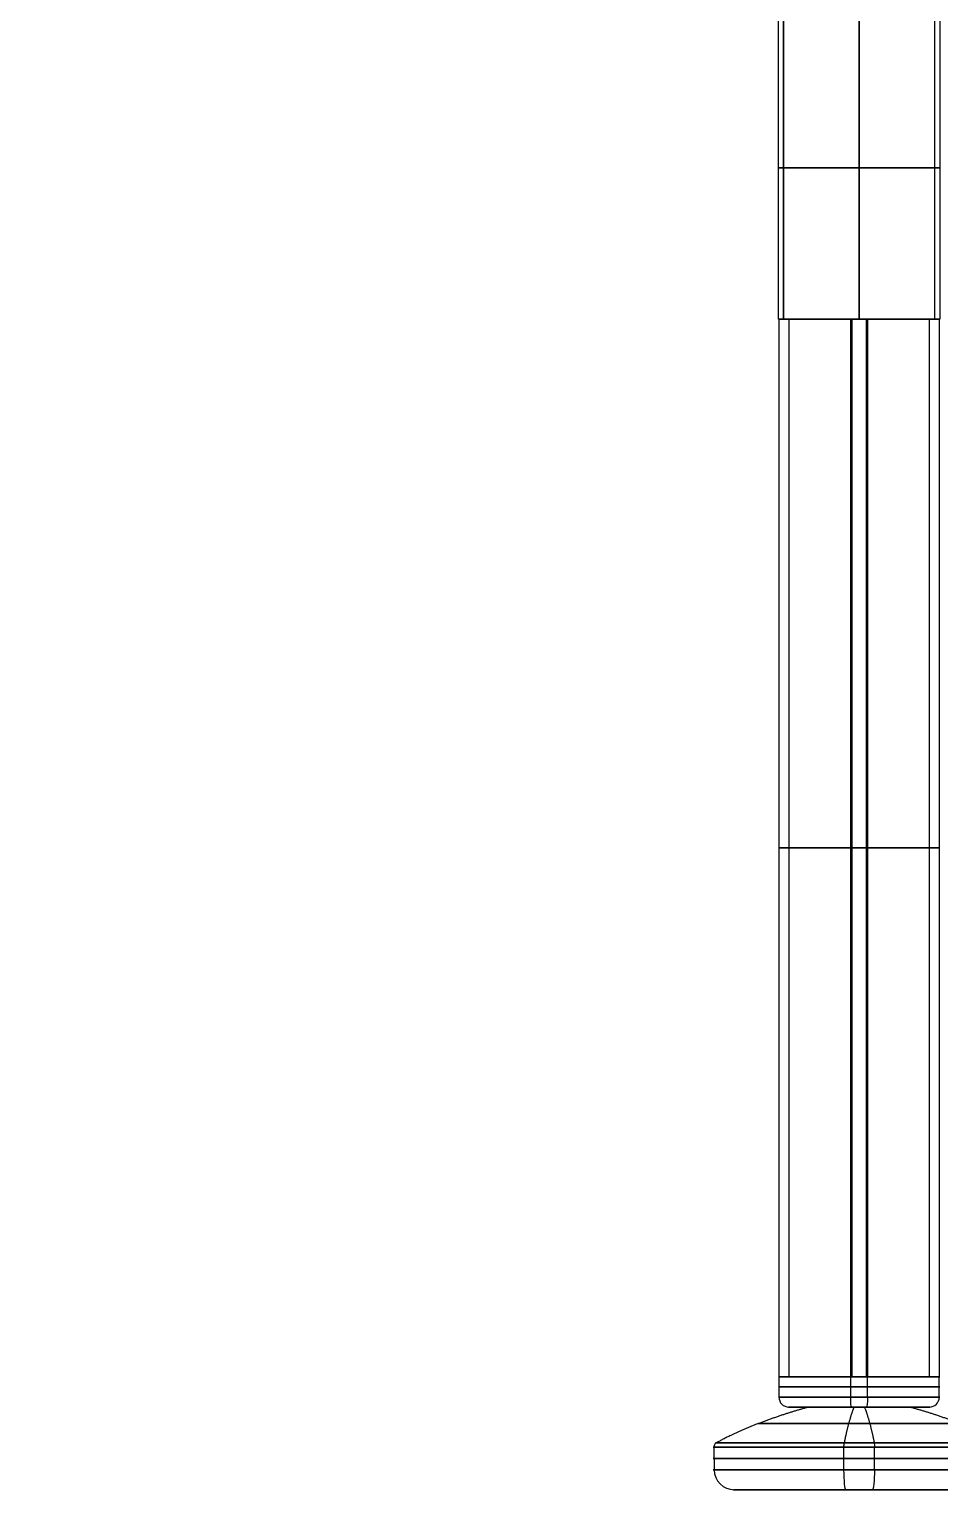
# Model space of a CAD drawing. Header units: millimetres. Extents: x -17 to 2899, y 470 to 1252.
# Drawn here: x 974.8 to 1065.1, y 470 to 615 of the extents above; entities that cross this region are included whole.
import ezdxf

# ---------------------------------------------------------------- set-up
doc = ezdxf.new("R2010")
doc.units = ezdxf.units.MM
doc.header["$MEASUREMENT"] = 0
doc.layers.add('Default', color=7, linetype='Continuous', true_color=0x000000)

# ---------------------------------------------------------------- blocks, each defined once
blk = doc.blocks.new('15111702_CM Storage_Pin')
at = {"layer": 'Default'}
for p, q in [((0, 8, 15), (0, 8, -15)), ((0, -8, 15), (0, 8, 15)), ((0, -8, -15), (0, 8, -15)), ((8, 0, 15), (-8, 0, 15)), ((-8, 0, -15), (8, 0, -15)), ((8, 0, 15), (8, 0, -15)), ((-8, 0, -15), (-8, 0, 15)), ((0, -8, 15), (0, -8, -15))]:
    blk.add_line(p, q, dxfattribs=at)
for centre, start, end in [((0, 0, 15), 0, 180), ((0, 0, -15), 0, 180), ((0, 0), 0, 180), ((0, 0, 15), 180, 0), ((0, 0, -15), 180, 0), ((0, 0), 180, 0)]:
    blk.add_arc(centre, 8, start, end, dxfattribs=at)
blk = doc.blocks.new('15060102-05_CM Storage_End profile')
at = {"layer": 'Default'}
for p, q in [((-7.5, 15, 161.11), (7.5, 15, 161.11)), ((-7.5, -15, 161.11), (-7.5, 15, 161.11)), ((0, 15, 5.22), (0, -15, 5.22)), ((0, 15, 322.22), (0, 15, 5.22)), ((0, -15, 322.22), (0, 15, 322.22)), ((7.5, -15), (7.5, 15)), ((7.5, -15, 161.11), (7.5, 15, 161.11)), ((-7.5, 0, 322.22), (-7.5, 0)), ((7.5, 0, 322.22), (-7.5, 0, 322.22)), ((7.5, 0), (7.5, 0, 322.22)), ((-7.5, -15, 161.11), (7.5, -15, 161.11)), ((0, -15, 5.22), (0, -15, 322.22))]:
    blk.add_line(p, q, dxfattribs=at)
at = {"layer": 'Default', "extrusion": (0, 1, 0)}
for centre, start, end in [((0, -2.78, 15), 20.3641, 90), ((0, -2.78, 15), 90, 159.6359), ((0, -2.78), 20.3641, 90), ((0, -2.78), 90, 159.6359), ((0, -2.78, -15), 20.3641, 90), ((0, -2.78, -15), 90, 159.6359)]:
    blk.add_arc(centre, 8, start, end, dxfattribs=at)
at = {"layer": 'Default'}
for points in [[(-7.5, 15, 322.22), (-7.5, 15, 161.11), (-7.5, 15)], [(7.5, 15, 322.22), (0, 15, 322.22), (-7.5, 15, 322.22)], [(-7.5, -15), (-7.5, 0), (-7.5, 15)], [(-7.5, 15, 322.22), (-7.5, 0, 322.22), (-7.5, -15, 322.22)], [(7.5, 15, 322.22), (7.5, 15, 161.11), (7.5, 15)], [(7.5, -15, 322.22), (7.5, 0, 322.22), (7.5, 15, 322.22)], [(-7.5, -15, 322.22), (-7.5, -15, 161.11), (-7.5, -15)], [(-7.5, -15, 322.22), (0, -15, 322.22), (7.5, -15, 322.22)], [(7.5, -15), (7.5, -15, 161.11), (7.5, -15, 322.22)]]:
    blk.add_open_spline(points, degree=2, dxfattribs=at)
blk = doc.blocks.new('15060102-06_CM Storage_End profile and pin')
at = {"layer": 'Default'}
blk.add_blockref('15060102-05_CM Storage_End profile', (0, 0), dxfattribs=at)
at = {"layer": 'Default', "extrusion": (1.46148e-17, 1, -1.69804e-16), "rotation": 180}
blk.add_blockref('15111702_CM Storage_Pin', (0, -2.78), dxfattribs=at)
blk = doc.blocks.new('shelves_Med plastinsats')
at = {"layer": 'Default'}
blk.add_blockref('15060102-06_CM Storage_End profile and pin', (933, 0), dxfattribs=at)
blk = doc.blocks.new('Foot_Single')
at = {"layer": 'Default'}
for p, q in [((-5, 8.21), (5, 8.21)), ((0, 8.21, -5), (0, 8.21, 5)), ((-14.5, 4.21), (-14.47, 1.97)), ((0, 1.97, 14.47), (0, 4.21, 14.5)), ((0, 1.97, -14.47), (0, 4.21, -14.5)), ((14.47, 1.97), (14.5, 4.21)), ((12.47, 0), (-12.47, 0)), ((0, 0, -12.47), (0, 0, 12.47))]:
    blk.add_line(p, q, dxfattribs=at)
for centre, radius, start, end in [((-14, 4.22), 0.5, 119.7609, 180), ((14, 4.22), 0.5, 360, 60.2391), ((-14, 4.22), 0.5, 180, 180.75), ((14, 4.22), 0.5, 359.25, 0), ((-12.47, 2), 2, 180.75, 270), ((12.47, 2), 2, 270, 359.25)]:
    blk.add_arc(centre, radius, start, end, dxfattribs=at)
at = {"layer": 'Default', "extrusion": (1.24705e-16, 1, -8.53269e-65)}
blk.add_arc((0, 0, 4.65), 14.24, 0, 180, dxfattribs=at)
at = {"layer": 'Default', "extrusion": (1.24705e-16, 1, -1.70654e-64)}
blk.add_arc((0, 0, 4.65), 14.24, 180, 0, dxfattribs=at)
at = {"layer": 'Default', "extrusion": (1, -1.05649e-16, -6.62276e-50)}
for centre, radius, start, end in [((4.22, 14), 0.5, 29.7609, 90), ((4.22, 14), 0.5, 90, 90.75), ((2, -12.47), 2, 180, 269.25)]:
    blk.add_arc(centre, radius, start, end, dxfattribs=at)
at = {"layer": 'Default', "extrusion": (1, -1.05649e-16, 6.62276e-50)}
for centre, radius, start, end in [((4.22, -14), 0.5, 270, 330.2391), ((4.22, -14), 0.5, 269.25, 270), ((2, 12.47), 2, 90.75, 180)]:
    blk.add_arc(centre, radius, start, end, dxfattribs=at)
at = {"layer": 'Default', "extrusion": (1.05649e-16, 1, 0)}
for start, end in [(0, 180), (180, 0)]:
    blk.add_arc((0, 0, 4.22), 14.5, start, end, dxfattribs=at)
at = {"layer": 'Default', "extrusion": (9.19047e-17, 1, 5.01676e-84)}
blk.add_arc((0, 0, 4.21), 14.5, 0, 180, dxfattribs=at)
at = {"layer": 'Default', "extrusion": (1.53174e-16, 1, 5.01676e-84)}
blk.add_arc((0, 0, 4.21), 14.5, 180, 0, dxfattribs=at)
at = {"layer": 'Default', "extrusion": (1.05649e-16, 1, -9.18251e-33)}
blk.add_arc((0, 0, 3.09), 14.48, 0, 180, dxfattribs=at)
at = {"layer": 'Default', "extrusion": (1.05649e-16, 1, 9.18251e-33)}
blk.add_arc((0, 0, 3.09), 14.48, 180, 0, dxfattribs=at)
at = {"layer": 'Default', "extrusion": (1.15113e-16, 1, 1.96155e-49)}
blk.add_arc((0, 0, 1.97), 14.47, 0, 180, dxfattribs=at)
at = {"layer": 'Default', "extrusion": (9.97648e-17, 1, -1.70001e-49)}
blk.add_arc((0, 0, 1.97), 14.47, 180, 0, dxfattribs=at)
at = {"layer": 'Default', "extrusion": (1.06054e-16, 1, 1.04875e-48)}
blk.add_arc((0, 0), 12.47, 0, 180, dxfattribs=at)
at = {"layer": 'Default', "extrusion": (1.06054e-16, 1, -1.04853e-48)}
blk.add_arc((0, 0), 12.47, 180, 0, dxfattribs=at)
at = {"layer": 'Default'}
for points in [[(-5, 8.21), (-7.51, 7.53), (-10.13, 6.64), (-12.59, 5.6), (-14.24, 4.65)], [(0, 8.21, -5), (0, 7.53, -7.51), (0, 6.64, -10.13), (0, 5.6, -12.59), (0, 4.65, -14.24)], [(0, 8.21, 5), (0, 7.53, 7.51), (0, 6.64, 10.13), (0, 5.6, 12.59), (0, 4.65, 14.24)], [(14.24, 4.65), (12.59, 5.6), (10.13, 6.64), (7.51, 7.53), (5, 8.21)]]:
    blk.add_open_spline(points, degree=4, dxfattribs=at)
for points in [[(5, 8.21), (5, 8.21, -10), (-5, 8.21, -10), (-5, 8.21)], [(-5, 8.21), (-5, 8.21, 10), (5, 8.21, 10), (5, 8.21)], [(-10.03, 6.57), (-10.03, 6.57, -20.05), (10.03, 6.57, -20.05), (10.03, 6.57)], [(10.03, 6.57), (10.03, 6.57, 20.05), (-10.03, 6.57, 20.05), (-10.03, 6.57)]]:
    blk.add_rational_spline(points, [1, 0.333333333333, 0.333333333333, 1], degree=3, dxfattribs=at)
blk = doc.blocks.new('Foot_Single1')
at = {"layer": 'Default'}
blk.add_blockref('Foot_Single', (-2.14, -3.2, -25.69), dxfattribs=at)
blk = doc.blocks.new('lower stop')
at = {"layer": 'Default'}
for p, q in [((-8, 30), (-8, 28)), ((8, 30), (-8, 30)), ((0, 28, 8), (0, 30, 8)), ((0, 28, -8), (0, 30, -8)), ((0, 30, -8), (0, 30, 8)), ((8, 28), (8, 30)), ((7, 27), (-7, 27)), ((0, 27, -7), (0, 27, 7))]:
    blk.add_line(p, q, dxfattribs=at)
at = {"layer": 'Default', "extrusion": (-2.44249e-15, 1, 2.22045e-15)}
blk.add_arc((0, 0, 30), 8, 0, 180, dxfattribs=at)
at = {"layer": 'Default', "extrusion": (-1.9984e-15, 1, 1.77636e-15)}
blk.add_arc((0, 0, 30), 8, 180, 0, dxfattribs=at)
at = {"layer": 'Default', "extrusion": (-2.23508e-15, 1, 2.14315e-15)}
for start, end in [(0, 180), (180, 0)]:
    blk.add_arc((0, 0, 29), 8, start, end, dxfattribs=at)
at = {"layer": 'Default'}
for centre, start, end in [((-7, 28), 180, 270), ((-7, 28), 180, 270), ((7, 28), 270, 0)]:
    blk.add_arc(centre, 1, start, end, dxfattribs=at)
at = {"layer": 'Default', "extrusion": (-1.9984e-15, 1, 2.22045e-15)}
for start, end in [(0, 180), (180, 0)]:
    blk.add_arc((0, 0, 28), 8, start, end, dxfattribs=at)
at = {"layer": 'Default', "extrusion": (1, 2.23508e-15, 1.42902e-31)}
for centre, start, end in [((28, 7), 90, 180), ((28, -7), 180, 270)]:
    blk.add_arc(centre, 1, start, end, dxfattribs=at)
at = {"layer": 'Default', "extrusion": (-2.28389e-15, 1, 2.03012e-15)}
blk.add_arc((0, 0, 27), 7, 0, 180, dxfattribs=at)
at = {"layer": 'Default', "extrusion": (-2.03012e-15, 1, 1.01506e-15)}
blk.add_arc((0, 0, 27), 7, 180, 0, dxfattribs=at)
blk = doc.blocks.new('lower tube_Rr 105mm')
at = {"layer": 'Default'}
for p, q in [((-8, 105), (-7, 105)), ((-8, 105), (-8, 0)), ((-7, 105), (-7, 0)), ((0, 0, 7), (0, 105, 7)), ((0, 105, -7), (0, 0, -7)), ((0, 105, 8), (0, 0, 8)), ((0, 0, -8), (0, 105, -8)), ((0, 105, -8), (0, 105, -7)), ((0, 105, 7), (0, 105, 8)), ((7, 105), (8, 105)), ((7, 105), (7, 0)), ((8, 105), (8, 0)), ((-8, 0), (-7, 0)), ((0, 0, -8), (0, 0, -7)), ((0, 0, 7), (0, 0, 8)), ((7, 0), (8, 0))]:
    blk.add_line(p, q, dxfattribs=at)
at = {"layer": 'Default', "extrusion": (0, 1, 0)}
for centre, radius, start, end in [((0, 0, 105), 8, 270, 90), ((0, 0, 105), 7, 270, 90), ((0, 0, 105), 8, 90, 270), ((0, 0, 105), 7, 90, 270), ((0, 0, 52.5), 8, 270, 90), ((0, 0, 52.5), 7, 270, 90), ((0, 0, 52.5), 8, 90, 270), ((0, 0, 52.5), 7, 90, 270)]:
    blk.add_arc(centre, radius, start, end, dxfattribs=at)
at = {"layer": 'Default', "extrusion": (1.11022e-15, 1, 4.93038e-32)}
blk.add_arc((0, 0), 8, 270, 90, dxfattribs=at)
at = {"layer": 'Default', "extrusion": (1.26883e-15, 1, 5.63472e-32)}
blk.add_arc((0, 0), 7, 270, 90, dxfattribs=at)
at = {"layer": 'Default', "extrusion": (-1.11022e-15, 1, -4.93038e-32)}
blk.add_arc((0, 0), 8, 90, 270, dxfattribs=at)
at = {"layer": 'Default', "extrusion": (-1.26883e-15, 1, -5.63472e-32)}
blk.add_arc((0, 0), 7, 90, 270, dxfattribs=at)
blk = doc.blocks.new('2016.05.19 CM Storage_foot tube')
at = {"layer": 'Default'}
for name, p in [('lower tube_Rr 105mm', (124.1, 481.2, 650.4)), ('lower stop', (124.1, 451.2, 650.4)), ('Foot_Single1', (126.25, 473.2, 676.09))]:
    blk.add_blockref(name, p, dxfattribs=at)
blk = doc.blocks.new('STANDARD SIDEBOARD DOUBLE')
at = {"layer": 'Default'}
blk.add_blockref('shelves_Med plastinsats', (124.1, 601.2, 653.18), dxfattribs=at)
at = {"layer": 'Default', "extrusion": (0.104415, 1.97256e-16, 0.994534), "rotation": 269.9999999999999}
blk.add_blockref('2016.05.19 CM Storage_foot tube', (0, -859.31, 106.82), dxfattribs=at)

msp = doc.modelspace()

# ---------------------------------------------------------------- block references
at = {"layer": 'Default'}
msp.add_blockref('STANDARD SIDEBOARD DOUBLE', (0, 0), dxfattribs=at)

doc.saveas('drawing.dxf')
